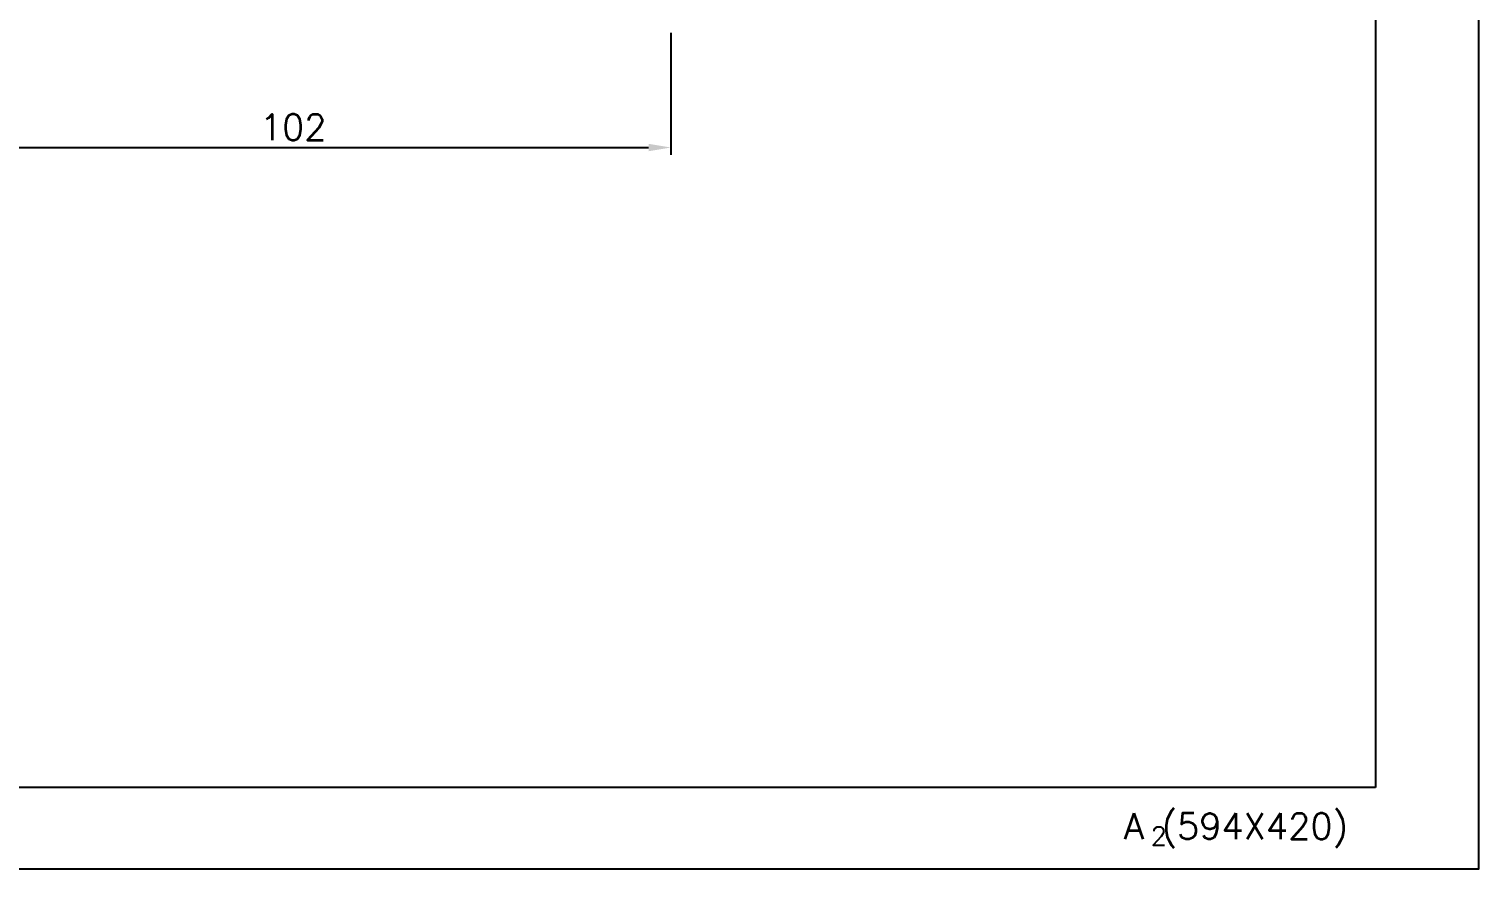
# Model space of a CAD drawing. Extents: x 25667 to 26261, y -2919 to -2499.
# Drawn here: x 26065.6 to 26261.5, y -2919.4 to -2806 of the extents above; entities that cross this region are included whole.
import ezdxf

# ---------------------------------------------------------------- set-up
doc = ezdxf.new("R2010")
doc.units = 0
doc.header["$LTSCALE"] = 7
doc.header["$MEASUREMENT"] = 0
doc.layers.get('0').update_dxf_attribs({"color": 2, "linetype": 'CONTINUOUS'})
doc.layers.add('DIM', color=2, linetype='CONTINUOUS')
doc.layers.add('TXT', color=4, linetype='CONTINUOUS')
doc.styles.add('GHS', font='romans', dxfattribs={"bigfont": 'ghs'})

msp = doc.modelspace()

# ---------------------------------------------------------------- linework, layer by layer
at = {"linetype": 'Continuous'}
msp.add_lwpolyline([(25667.47144, -2919.41134), (26261.47144, -2919.41134), (26261.47144, -2499.41134), (25667.47144, -2499.41134)], close=True, dxfattribs=at)
at = {"layer": 'DIM', "ltscale": 0.6}
for p, q in [((26152.28711, -2806.5192), (26152.28711, -2823.01846)), ((26053.24212, -2822.01846), (26149.28711, -2822.01846))]:
    msp.add_line(p, q, dxfattribs=at)
msp.add_solid([(26149.28711, -2821.51846), (26149.28711, -2822.51846), (26152.28711, -2822.01846)], dxfattribs=at)
at = {"layer": 'TXT', "color": 4}
msp.add_line((26247.47144, -2518.41134), (26247.47144, -2908.41134), dxfattribs=at)
at = {"layer": 'TXT', "color": 4, "linetype": 'Continuous'}
msp.add_line((26247.47144, -2908.41134), (25693.47144, -2908.41134), dxfattribs=at)

# ---------------------------------------------------------------- texts
at = {"color": 7, "style": 'GHS'}
for s, height, p in [('A (594X420)', 3.5, (26213.48529, -2915.38444)), ('2', 2.5, (26217.13897, -2916.21641))]:
    msp.add_text(s, height=height, dxfattribs=at).set_placement(p)
at = {"layer": 'DIM', "ltscale": 0.6, "insert": (26101.26462, -2819.26846), "char_height": 3.5, "attachment_point": 5, "style": 'GHS'}
msp.add_mtext('\\A1;102', dxfattribs=at)

doc.saveas('drawing.dxf')
